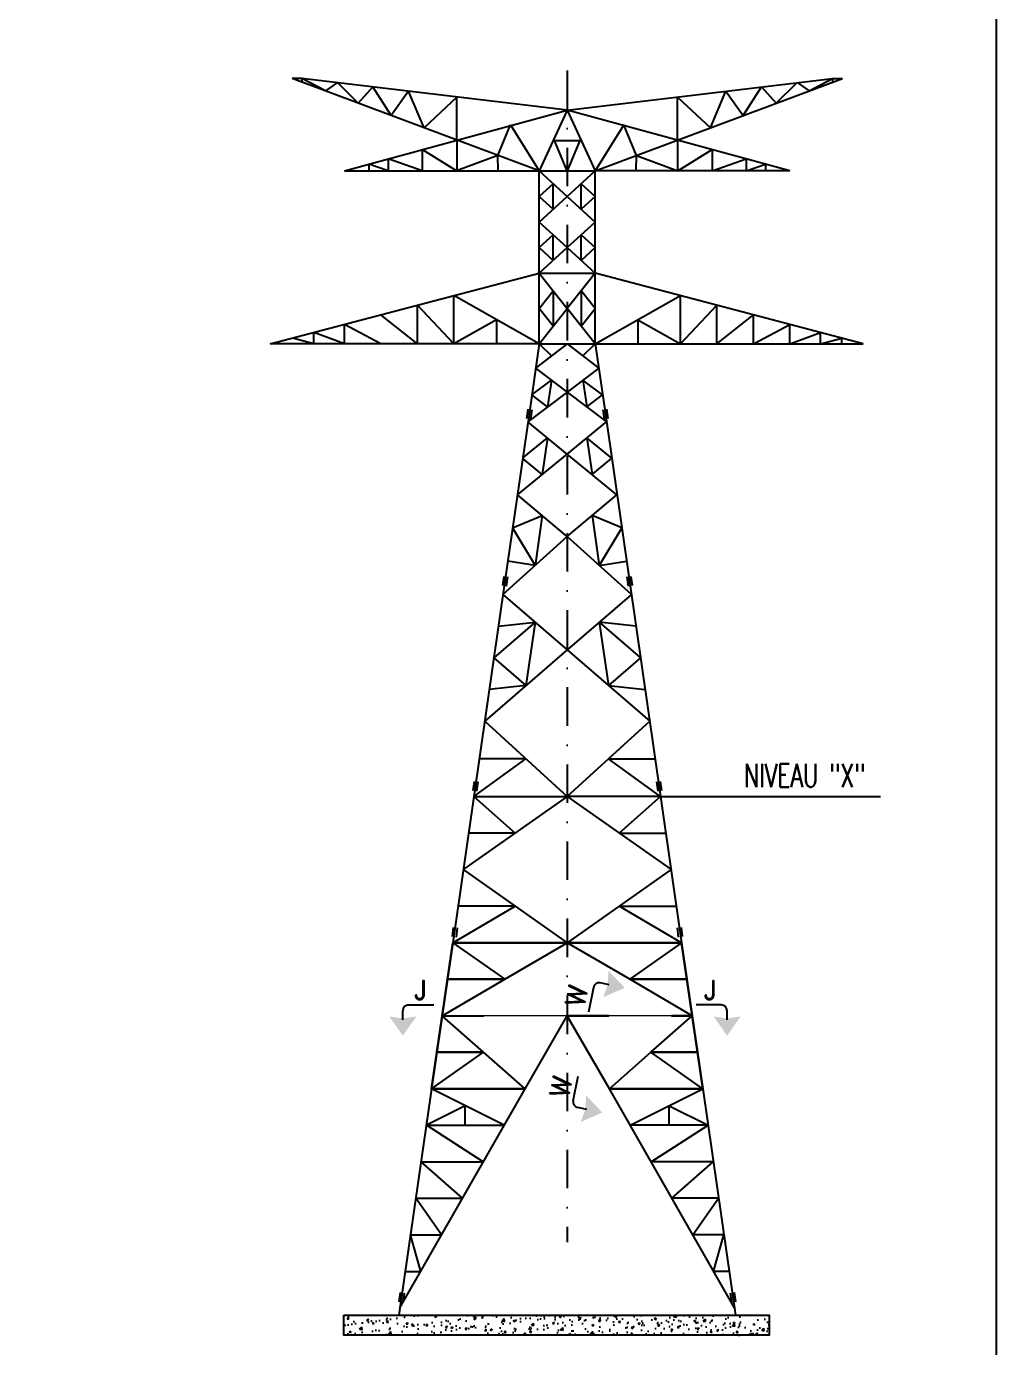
# Model space of a CAD drawing. Extents: x 142141 to 158361, y -163675 to -152190.
# Drawn here: x 155843 to 158361, y -160295 to -156865 of the extents above; entities that cross this region are included whole.
import ezdxf
from ezdxf.enums import TextEntityAlignment as Align

# ---------------------------------------------------------------- set-up
doc = ezdxf.new("R2010")
doc.units = 0
doc.header["$LTSCALE"] = 200
doc.header["$MEASUREMENT"] = 0
doc.linetypes.add('DASHDOT', pattern=[1, 0.5, -0.25, 0, -0.25])
doc.layers.get('0').update_dxf_attribs({"linetype": 'CONTINUOUS'})
for name, color, linetype in [('LS', 7, 'CONTINUOUS'), ('LSP', 3, 'CONTINUOUS'), ('MZ', 6, 'DASHDOT')]:
    doc.layers.add(name, color=color, linetype=linetype)
doc.styles.add('RD', font='ROMAND8.SHX', dxfattribs={"width": 0.7})
doc.styles.add('RS', font='ROMANS8.shx', dxfattribs={"width": 0.7})

msp = doc.modelspace()

# ---------------------------------------------------------------- hatches: boundary and pattern name
at = {"layer": 'LS'}
h = msp.add_hatch(dxfattribs=at)
h.set_pattern_fill('AR-CONC', color=3, scale=7.110105, style=0)
h.set_pattern_definition([(50, (134572.905, -164705.94), (50.997955, -4.46174), [5.33258, -58.65837]), (355, (134572.905, -164705.94), (-9.86537, 53.48165), [4.26606, -46.9267]), (100.4514, (134577.155, -164706.31), (41.13263, 49.01988), [4.532, -49.85194]), (46.1842, (134572.905, -164691.72), (75.88196, -11.76858), [7.99887, -87.98755]), (96.6356, (134579.23, -164692.7), (66.4555, 69.2608), [6.798, -74.7779]), (351.1842, (134572.905, -164691.72), (66.45545, 69.26086), [6.3991, -70.39004]), (21, (134580.015, -164695.274), (42.44072, -28.62663), [5.33258, -58.65837]), (326, (134580.015, -164695.274), (17.29998, 51.55893), [4.26606, -46.9267]), (71.4514, (134583.55, -164697.66), (59.74071, 22.93226), [4.532, -49.85194]), (37.5, (134572.905, -164705.94), (0.864579, 23.669104), [0, -46.357888, 0, -47.637706, 0, -47.10445]), (7.5, (134572.905, -164705.94), (18.704522, 28.043089), [0, -27.160603, 0, -45.291372, 0, -17.953016]), (327.5, (134557.05, -164705.94), (37.955338, -1.603675), [0, -17.775264, 0, -55.458822, 0, -73.58959]), (317.5, (134549.94, -164705.94), (41.46515, 7.11757), [0, -23.107843, 0, -36.830346, 0, -52.259275])])
h.paths.add_polyline_path([(157771.085, -160210.743), (156667.216, -160210.743), (156667.216, -160262.569), (157771.085, -160262.569)])

# ---------------------------------------------------------------- linework, layer by layer
at = {"color": 6, "ltscale": 0.01}
for p, q in [((156557.641, -157000.183), (156532.361, -157000.183)), ((157173.841, -157240.343), (156532.361, -157000.183)), ((157246.521, -157082.343), (156557.641, -157000.183)), ((156618.896, -157032.581), (156557.641, -157000.183)), ((156557.641, -157000.183), (156557.641, -157009.648)), ((157246.521, -157082.343), (157935.401, -157000.183)), ((157319.201, -157240.343), (157960.681, -157000.183)), ((157874.145, -157032.581), (157935.401, -157000.183)), ((157935.401, -157000.183), (157960.681, -157000.183)), ((157935.401, -157000.183), (157935.401, -157009.648)), ((156650.056, -157011.205), (156618.896, -157032.581)), ((156704.259, -157064.539), (156650.056, -157011.205)), ((156742.471, -157022.227), (156704.259, -157064.539)), ((156789.621, -157096.498), (156742.471, -157022.227)), ((156834.886, -157033.249), (156789.621, -157096.498)), ((156874.984, -157128.456), (156834.886, -157033.249)), ((157618.058, -157128.456), (157658.155, -157033.249)), ((157658.155, -157033.249), (157703.42, -157096.498)), ((157703.42, -157096.498), (157750.57, -157022.227)), ((157750.57, -157022.227), (157788.783, -157064.539)), ((157788.783, -157064.539), (157842.986, -157011.205)), ((157842.986, -157011.205), (157874.145, -157032.581)), ((156960.346, -157048.639), (156874.984, -157128.456)), ((156960.346, -157160.414), (156960.346, -157048.342)), ((157532.695, -157160.414), (157532.695, -157048.342)), ((157532.695, -157048.639), (157618.058, -157128.456)), ((156668.241, -157240.343), (157246.521, -157082.343)), ((157246.521, -157082.343), (157173.841, -157240.343)), ((157824.801, -157240.343), (157246.521, -157082.343)), ((157246.521, -157082.343), (157319.201, -157240.343)), ((157066.507, -157200.159), (157099.687, -157121.159)), ((157099.687, -157121.159), (157173.841, -157240.343)), ((157393.354, -157121.159), (157319.201, -157240.343)), ((157426.534, -157200.159), (157393.354, -157121.159)), ((156960.346, -157159.651), (156960.346, -157240.343)), ((157246.521, -157240.343), (157213.341, -157161.343)), ((157213.341, -157161.343), (157279.701, -157161.343)), ((157279.701, -157161.343), (157246.521, -157240.343)), ((157532.695, -157159.651), (157532.695, -157240.343)), ((156870.481, -157240.343), (156782.001, -157208.918)), ((156782.001, -157208.918), (156782.001, -157240.343)), ((156959.173, -157240.343), (156870.481, -157184.476)), ((156870.481, -157184.476), (156870.481, -157240.343)), ((157066.927, -157200.317), (156959.173, -157240.343)), ((157067.093, -157240.343), (157066.927, -157200.317)), ((157067.093, -157240.343), (157066.927, -157200.317)), ((157425.948, -157240.343), (157426.114, -157200.317)), ((157426.114, -157200.317), (157533.868, -157240.343)), ((157533.868, -157240.343), (157622.561, -157184.476)), ((157622.561, -157184.476), (157622.561, -157240.343)), ((157622.561, -157240.343), (157711.041, -157208.918)), ((157711.041, -157208.918), (157711.041, -157240.343)), ((156668.241, -157240.343), (157173.841, -157240.343)), ((156731.441, -157222.885), (156731.441, -157240.343)), ((156782.001, -157240.343), (156731.441, -157222.885)), ((157173.841, -157689.063), (157173.841, -157240.343)), ((157173.841, -157240.343), (157319.201, -157240.343)), ((157173.841, -157240.343), (157319.201, -157373.063)), ((157173.841, -157373.063), (157319.201, -157240.343)), ((157173.841, -157240.343), (157319.201, -157240.343)), ((157319.201, -157689.063), (157319.201, -157240.343)), ((157824.801, -157240.343), (157319.201, -157240.343)), ((157711.041, -157240.343), (157761.601, -157222.885)), ((157761.601, -157222.885), (157761.601, -157240.343)), ((157210.181, -157273.523), (157173.841, -157306.703)), ((157210.181, -157273.523), (157173.841, -157306.703)), ((157210.181, -157339.883), (157210.181, -157273.523)), ((157210.181, -157339.883), (157210.181, -157273.523)), ((157282.861, -157273.523), (157319.201, -157306.703)), ((157282.861, -157339.883), (157282.861, -157273.523)), ((157282.861, -157273.523), (157319.201, -157306.703)), ((157282.861, -157339.883), (157282.861, -157273.523)), ((157173.841, -157373.063), (157246.521, -157306.703)), ((157173.841, -157306.703), (157210.181, -157339.883)), ((157319.201, -157373.063), (157246.521, -157306.703)), ((157319.201, -157306.703), (157282.861, -157339.883)), ((157246.521, -157439.423), (157173.841, -157373.063)), ((157246.521, -157439.423), (157319.201, -157373.063)), ((157210.181, -157406.243), (157173.841, -157439.423)), ((157210.181, -157472.603), (157210.181, -157406.243)), ((157282.861, -157406.243), (157319.201, -157439.423)), ((157282.861, -157472.603), (157282.861, -157406.243)), ((157246.521, -157439.423), (157173.841, -157505.783)), ((157173.841, -157439.423), (157210.181, -157472.603)), ((157246.521, -157439.423), (157319.201, -157505.783)), ((157319.201, -157439.423), (157282.861, -157472.603)), ((156475.481, -157689.063), (157173.841, -157505.783)), ((157169.891, -157505.783), (157319.201, -157505.783)), ((157173.841, -157505.783), (157246.521, -157597.423)), ((157319.201, -157505.783), (157246.521, -157597.423)), ((158014.401, -157689.063), (157319.201, -157505.783)), ((157173.841, -157597.423), (157210.181, -157551.603)), ((157210.181, -157551.603), (157210.181, -157643.243)), ((157319.201, -157597.423), (157282.861, -157551.603)), ((157282.861, -157551.603), (157282.861, -157643.243)), ((156857.841, -157689.063), (156857.841, -157589.092)), ((156952.641, -157689.063), (156857.841, -157589.092)), ((156952.641, -157689.063), (156952.641, -157564.1)), ((157173.841, -157689.063), (156952.641, -157564.1)), ((157319.201, -157689.063), (157540.401, -157564.1)), ((157540.401, -157689.063), (157540.401, -157564.1)), ((157540.401, -157689.063), (157635.201, -157589.092)), ((157635.201, -157689.063), (157635.201, -157589.092)), ((156857.841, -157689.063), (156763.041, -157614.085)), ((157173.841, -157689.063), (157246.521, -157597.423)), ((157210.181, -157643.243), (157173.841, -157597.423)), ((157319.201, -157689.063), (157246.521, -157597.423)), ((157282.861, -157643.243), (157319.201, -157597.423)), ((157635.201, -157689.063), (157730.001, -157614.085)), ((157730.001, -157689.063), (157730.001, -157614.085)), ((156589.241, -157689.063), (156589.241, -157659.905)), ((156668.241, -157689.063), (156589.241, -157659.905)), ((156668.241, -157689.063), (156668.241, -157639.078)), ((156763.041, -157689.063), (156668.241, -157639.078)), ((157063.241, -157626.582), (156952.641, -157689.063)), ((157063.241, -157626.582), (157063.241, -157689.063)), ((157429.801, -157626.582), (157540.401, -157689.063)), ((157429.801, -157626.582), (157429.801, -157689.063)), ((157730.001, -157689.063), (157824.801, -157639.078)), ((157824.801, -157689.063), (157824.801, -157639.078)), ((157824.801, -157689.063), (157903.801, -157659.905)), ((157903.801, -157689.063), (157903.801, -157659.905)), ((157173.841, -157689.063), (156475.481, -157689.063)), ((156589.241, -157689.063), (156533.941, -157674.484)), ((157173.841, -157689.063), (157147.476, -157871.71)), ((157246.521, -157689.063), (157164.718, -157752.263)), ((157173.841, -157689.063), (157205.619, -157720.663)), ((157173.841, -157689.063), (157319.201, -157689.063)), ((157246.521, -157689.063), (157328.323, -157752.263)), ((157319.201, -157689.063), (157287.422, -157720.663)), ((157319.201, -157689.063), (157345.565, -157871.71)), ((157319.201, -157689.063), (158014.401, -157689.063)), ((157903.801, -157689.063), (157959.101, -157674.484)), ((157959.101, -157689.063), (157959.101, -157674.484)), ((157164.718, -157752.263), (157246.521, -157814.66)), ((157328.323, -157752.263), (157246.521, -157814.66)), ((157154.683, -157821.783), (157205.619, -157783.462)), ((157205.619, -157783.462), (157195.584, -157852.982)), ((157338.358, -157821.783), (157287.422, -157783.462)), ((157287.422, -157783.462), (157297.457, -157852.982)), ((157246.521, -157814.66), (157144.648, -157891.303)), ((157195.584, -157852.982), (157154.683, -157821.783)), ((157246.521, -157814.66), (157348.393, -157891.303)), ((157297.457, -157852.982), (157338.358, -157821.783)), ((157144.368, -157859.08), (157140.923, -157882.945)), ((157154.376, -157860.525), (157150.932, -157884.389)), ((157338.665, -157860.525), (157342.109, -157884.389)), ((157348.673, -157859.08), (157352.118, -157882.945)), ((157084.846, -158305.604), (157004.16, -158864.583)), ((157079.857, -158340.168), (157246.521, -158484.016)), ((157413.184, -158340.168), (157246.521, -158484.016)), ((157163.189, -158412.092), (157056.138, -158504.488)), ((157067.997, -158422.328), (157163.189, -158412.092)), ((157163.189, -158412.092), (157139.47, -158576.412)), ((157425.044, -158422.328), (157329.852, -158412.092)), ((157329.852, -158412.092), (157436.903, -158504.488)), ((157329.852, -158412.092), (157353.571, -158576.412)), ((157246.521, -158484.016), (157032.419, -158668.808)), ((157056.138, -158504.488), (157139.47, -158576.412)), ((157246.521, -158484.016), (157460.622, -158668.808)), ((157436.903, -158504.488), (157353.571, -158576.412)), ((157139.47, -158576.412), (157044.279, -158586.648)), ((157353.571, -158576.412), (157448.763, -158586.648)), ((157032.419, -158668.808), (157246.521, -158864.583)), ((157460.622, -158668.808), (157246.521, -158864.583)), ((157004.16, -158864.583), (157139.47, -158766.696)), ((157139.47, -158766.696), (157018.29, -158766.696)), ((157488.881, -158864.583), (157353.571, -158766.696)), ((157353.571, -158766.696), (157474.752, -158766.696)), ((157004.929, -158825.092), (157001.484, -158848.956)), ((157004.929, -158825.092), (157001.484, -158848.956)), ((157004.929, -158825.092), (157001.484, -158848.956)), ((157488.112, -158825.092), (157491.557, -158848.956)), ((157488.112, -158825.092), (157491.557, -158848.956)), ((157488.112, -158825.092), (157491.557, -158848.956)), ((157014.937, -158826.537), (157011.492, -158850.401)), ((157014.937, -158826.537), (157011.492, -158850.401)), ((157014.937, -158826.537), (157011.492, -158850.401)), ((157478.104, -158826.537), (157481.549, -158850.401)), ((157478.104, -158826.537), (157481.549, -158850.401)), ((157478.104, -158826.537), (157481.549, -158850.401)), ((157004.16, -158864.583), (156949.424, -159243.783)), ((157246.521, -158864.583), (156976.792, -159054.183)), ((157004.16, -158864.583), (157246.521, -158864.583)), ((157004.16, -158864.583), (157246.521, -158864.583)), ((157004.16, -158864.583), (157246.521, -158864.583)), ((157004.16, -158864.583), (157111.656, -158959.383)), ((157488.881, -158864.583), (157246.521, -158864.583)), ((157488.881, -158864.583), (157246.521, -158864.583)), ((157488.881, -158864.583), (157246.521, -158864.583)), ((157246.521, -158864.583), (157516.249, -159054.183)), ((157488.881, -158864.583), (157381.385, -158959.383)), ((157488.881, -158864.583), (157543.617, -159243.783)), ((157111.656, -158959.383), (156990.476, -158959.383)), ((157381.385, -158959.383), (157502.565, -158959.383)), ((156976.792, -159054.183), (157246.521, -159243.783)), ((157516.249, -159054.183), (157246.521, -159243.783)), ((156949.424, -159243.783), (157111.656, -159148.983)), ((157111.656, -159148.983), (156963.108, -159148.983)), ((157543.617, -159243.783), (157381.385, -159148.983)), ((157381.385, -159148.983), (157529.933, -159148.983)), ((156950.632, -159204.055), (156948.081, -159228.031)), ((156960.687, -159205.125), (156958.136, -159229.101)), ((157532.354, -159205.125), (157534.905, -159229.101)), ((157542.41, -159204.055), (157544.96, -159228.031)), ((156949.417, -159243.783), (156935.766, -159338.583)), ((156949.417, -159243.783), (156935.766, -159338.583)), ((156935.766, -159338.583), (156949.417, -159243.783)), ((156935.766, -159338.583), (156949.417, -159243.783)), ((156949.417, -159243.783), (156935.766, -159338.583)), ((156949.417, -159243.783), (156935.766, -159338.583)), ((156949.417, -159243.783), (156949.417, -159243.783)), ((156949.417, -159243.783), (156949.417, -159243.783)), ((157246.521, -159243.783), (156949.417, -159243.783)), ((156949.417, -159243.783), (157246.521, -159243.783)), ((156949.417, -159243.783), (157084.286, -159338.583)), ((156949.417, -159243.783), (157084.286, -159338.583)), ((156949.424, -159243.783), (157246.521, -159243.783)), ((157084.286, -159338.583), (157246.521, -159243.783)), ((157084.286, -159338.583), (157246.521, -159243.783)), ((157543.617, -159243.783), (157246.521, -159243.783)), ((157543.624, -159243.783), (157246.521, -159243.783)), ((157246.521, -159243.783), (157543.624, -159243.783)), ((157408.755, -159338.583), (157246.521, -159243.783)), ((157408.755, -159338.583), (157246.521, -159243.783)), ((157543.624, -159243.783), (157408.755, -159338.583)), ((157543.624, -159243.783), (157408.755, -159338.583)), ((157543.624, -159243.783), (157543.624, -159243.783)), ((157543.624, -159243.783), (157543.624, -159243.783)), ((157543.624, -159243.783), (157543.624, -159243.783)), ((157543.624, -159243.783), (157543.624, -159243.783)), ((157543.624, -159243.783), (157557.275, -159338.583)), ((157543.624, -159243.783), (157557.275, -159338.583)), ((157557.275, -159338.583), (157543.624, -159243.783)), ((157557.275, -159338.583), (157543.624, -159243.783)), ((157543.624, -159243.783), (157557.275, -159338.583)), ((157543.624, -159243.783), (157557.275, -159338.583)), ((156935.766, -159338.583), (156922.052, -159433.383)), ((156935.766, -159338.583), (156922.052, -159433.383)), ((156922.052, -159433.383), (157084.286, -159338.583)), ((156922.052, -159433.383), (157084.286, -159338.583)), ((156922.052, -159433.383), (156935.766, -159338.583)), ((156922.052, -159433.383), (156935.766, -159338.583)), ((156935.766, -159338.583), (156935.766, -159338.583)), ((156935.766, -159338.583), (156935.766, -159338.583)), ((157084.286, -159338.583), (156935.766, -159338.583)), ((156935.766, -159338.583), (157084.286, -159338.583)), ((157570.989, -159433.383), (157408.755, -159338.583)), ((157570.989, -159433.383), (157408.755, -159338.583)), ((157557.275, -159338.583), (157408.755, -159338.583)), ((157408.755, -159338.583), (157557.275, -159338.583)), ((157557.275, -159338.583), (157570.989, -159433.383)), ((157557.275, -159338.583), (157570.989, -159433.383)), ((157570.989, -159433.383), (157557.275, -159338.583)), ((157570.989, -159433.383), (157557.275, -159338.583)), ((157557.275, -159338.583), (157557.275, -159338.583)), ((157557.275, -159338.583), (157557.275, -159338.583)), ((156922.052, -159433.383), (156894.686, -159622.983)), ((156922.052, -159433.383), (156894.686, -159622.983)), ((156922.052, -159433.383), (156908.401, -159528.183)), ((156922.052, -159433.383), (156908.401, -159528.183)), ((156908.401, -159528.183), (156922.052, -159433.383)), ((156908.401, -159528.183), (156922.052, -159433.383)), ((157029.555, -159528.183), (156922.052, -159433.383)), ((157029.555, -159528.183), (156922.052, -159433.383)), ((157137.058, -159622.983), (157246.521, -159433.383)), ((157137.058, -159622.983), (157246.521, -159433.383)), ((157355.983, -159622.983), (157246.521, -159433.383)), ((157355.983, -159622.983), (157246.521, -159433.383)), ((157463.486, -159528.183), (157570.989, -159433.383)), ((157463.486, -159528.183), (157570.989, -159433.383)), ((157570.989, -159433.383), (157584.641, -159528.183)), ((157570.989, -159433.383), (157584.641, -159528.183)), ((157584.641, -159528.183), (157570.989, -159433.383)), ((157584.641, -159528.183), (157570.989, -159433.383)), ((157570.989, -159433.383), (157598.355, -159622.983)), ((157570.989, -159433.383), (157598.355, -159622.983)), ((156908.401, -159528.183), (156894.686, -159622.983)), ((156894.686, -159622.983), (156908.401, -159528.183)), ((156894.686, -159622.983), (156908.401, -159528.183)), ((156894.686, -159622.983), (156908.401, -159528.183)), ((156894.686, -159622.983), (156908.401, -159528.183)), ((156894.686, -159622.983), (157029.555, -159528.183)), ((156894.686, -159622.983), (157029.555, -159528.183)), ((157029.55, -159528.183), (156908.37, -159528.183)), ((157029.55, -159528.183), (156908.37, -159528.183)), ((157029.555, -159528.183), (156908.401, -159528.183)), ((156908.401, -159528.183), (157029.555, -159528.183)), ((156908.401, -159528.183), (156908.401, -159528.183)), ((156908.401, -159528.183), (156908.401, -159528.183)), ((157137.058, -159622.983), (157029.555, -159528.183)), ((157137.058, -159622.983), (157029.555, -159528.183)), ((157355.983, -159622.983), (157463.486, -159528.183)), ((157355.983, -159622.983), (157463.486, -159528.183)), ((157584.641, -159528.183), (157463.486, -159528.183)), ((157463.486, -159528.183), (157584.641, -159528.183)), ((157598.355, -159622.983), (157463.486, -159528.183)), ((157598.355, -159622.983), (157463.486, -159528.183)), ((157584.641, -159528.183), (157598.355, -159622.983)), ((157598.355, -159622.983), (157584.641, -159528.183)), ((157598.355, -159622.983), (157584.641, -159528.183)), ((157584.641, -159528.183), (157584.641, -159528.183)), ((157584.641, -159528.183), (157584.641, -159528.183)), ((157598.355, -159622.983), (157584.641, -159528.183)), ((157598.355, -159622.983), (157584.641, -159528.183)), ((157015.841, -159622.983), (156894.686, -159622.983)), ((157015.841, -159622.983), (156894.686, -159622.983)), ((156894.686, -159622.983), (157015.841, -159622.983)), ((156894.686, -159622.983), (157015.841, -159622.983)), ((157015.841, -159622.983), (156894.686, -159622.983)), ((156894.686, -159622.983), (157015.841, -159622.983)), ((156894.686, -159622.983), (157015.841, -159622.983)), ((157015.841, -159622.983), (156894.686, -159622.983)), ((156894.686, -159622.983), (156894.686, -159622.983)), ((156894.686, -159622.983), (156894.686, -159622.983)), ((156894.686, -159622.983), (156894.686, -159622.983)), ((156894.686, -159622.983), (156894.686, -159622.983)), ((156894.686, -159622.983), (156894.686, -159622.983)), ((156894.686, -159622.983), (156894.686, -159622.983)), ((157137.058, -159622.983), (157015.841, -159622.983)), ((157137.058, -159622.983), (157015.841, -159622.983)), ((157015.841, -159622.983), (157015.841, -159622.983)), ((157015.841, -159622.983), (157015.841, -159622.983)), ((157015.841, -159622.983), (157137.058, -159622.983)), ((157137.058, -159622.983), (157015.841, -159622.983)), ((157598.344, -159622.983), (157355.983, -159622.983)), ((157355.983, -159622.983), (157477.201, -159622.983)), ((157355.983, -159622.983), (157477.201, -159622.983)), ((157355.983, -159622.983), (157477.201, -159622.983)), ((157477.201, -159622.983), (157355.983, -159622.983)), ((157477.201, -159622.983), (157598.355, -159622.983)), ((157477.201, -159622.983), (157598.355, -159622.983)), ((157598.355, -159622.983), (157477.201, -159622.983)), ((157598.355, -159622.983), (157477.201, -159622.983)), ((157477.201, -159622.983), (157477.201, -159622.983)), ((157477.201, -159622.983), (157477.201, -159622.983)), ((157598.355, -159622.983), (157477.201, -159622.983)), ((157477.201, -159622.983), (157598.355, -159622.983)), ((157477.201, -159622.983), (157598.355, -159622.983)), ((157598.355, -159622.983), (157477.201, -159622.983))]:
    msp.add_line(p, q, dxfattribs=at)
at = {"color": 6}
for p in [(157004.16, -158864.583), (157488.881, -158864.583)]:
    msp.add_line(p, (157246.521, -158864.583), dxfattribs=at)
at = {"color": 3, "ltscale": 0.01}
for p, q in [((156922.052, -159433.383), (157030.187, -159433.383)), ((156922.052, -159433.383), (157030.187, -159433.383)), ((156922.052, -159433.383), (156976.151, -159433.383)), ((156922.052, -159433.383), (156976.151, -159433.383)), ((156922.052, -159433.383), (157030.187, -159433.383)), ((156922.052, -159433.383), (157030.187, -159433.383)), ((156922.052, -159433.383), (156976.151, -159433.383)), ((156922.052, -159433.383), (156976.151, -159433.383)), ((156922.052, -159433.383), (156976.151, -159433.383)), ((156922.052, -159433.383), (156922.052, -159433.383)), ((156922.052, -159433.383), (156922.052, -159433.383)), ((156922.052, -159433.383), (156922.052, -159433.383)), ((156922.052, -159433.383), (156922.052, -159433.383)), ((156976.151, -159433.383), (157030.187, -159433.383)), ((156976.151, -159433.383), (157030.187, -159433.383)), ((156976.151, -159433.383), (156976.151, -159433.383)), ((156976.151, -159433.383), (156976.151, -159433.383)), ((157354.656, -159433.383), (157246.521, -159433.383)), ((157354.656, -159433.383), (157246.521, -159433.383)), ((157246.521, -159433.383), (157354.656, -159433.383)), ((157246.521, -159433.383), (157354.656, -159433.383)), ((157246.521, -159433.383), (157246.521, -159433.383)), ((157246.521, -159433.383), (157246.521, -159433.383)), ((157570.989, -159433.383), (157516.89, -159433.383)), ((157570.989, -159433.383), (157516.89, -159433.383)), ((157570.989, -159433.383), (157516.89, -159433.383)), ((157570.989, -159433.383), (157516.89, -159433.383)), ((157516.89, -159433.383), (157516.89, -159433.383)), ((157516.89, -159433.383), (157516.89, -159433.383)), ((157516.89, -159433.383), (157570.989, -159433.383))]:
    msp.add_line(p, q, dxfattribs=at)
at = {"color": 6, "ltscale": 0.01}
for points in [[(157147.476, -157871.71), (157084.846, -158305.604)], [(157246.521, -157975.441), (157144.648, -157891.303)], [(157246.521, -157975.441), (157348.393, -157891.303)], [(157345.565, -157871.71), (157408.195, -158305.604)], [(157130.964, -157986.103), (157195.584, -157933.372)], [(157195.584, -157933.372), (157181.9, -158028.172)], [(157362.077, -157986.103), (157297.457, -157933.372)], [(157297.457, -157933.372), (157311.141, -158028.172)], [(157117.28, -158080.903), (157246.521, -157975.441)], [(157181.9, -158028.172), (157130.964, -157986.103)], [(157375.761, -158080.903), (157246.521, -157975.441)], [(157311.141, -158028.172), (157362.077, -157986.103)], [(157246.521, -158189.212), (157117.28, -158080.903)], [(157246.521, -158189.212), (157375.761, -158080.903)], [(157104.806, -158167.325), (157181.9, -158135.058)], [(157181.9, -158135.058), (157163.189, -158264.69)], [(157388.235, -158167.325), (157311.141, -158135.058)], [(157311.141, -158135.058), (157329.852, -158264.69)], [(157104.806, -158167.325), (157163.189, -158264.69)], [(157388.235, -158167.325), (157329.852, -158264.69)], [(157079.857, -158340.168), (157246.521, -158189.212)], [(157413.184, -158340.168), (157246.521, -158189.212)], [(157163.189, -158264.69), (157092.331, -158253.746)], [(157329.852, -158264.69), (157400.71, -158253.746)], [(157081.738, -158292.974), (157078.293, -158316.838)], [(157091.746, -158294.419), (157088.301, -158318.283)], [(157401.295, -158294.419), (157404.74, -158318.283)], [(157408.195, -158305.604), (157488.881, -158864.583)], [(157411.304, -158292.974), (157414.748, -158316.838)]]:
    msp.add_lwpolyline(points, dxfattribs=at)
at = {"color": 3, "ltscale": 0.01, "const_width": 4}
for points in [[(157084.286, -159433.383), (156922.052, -159433.383)], [(156922.052, -159433.383), (157084.286, -159433.383)], [(157030.187, -159433.383), (157084.286, -159433.383)], [(157030.187, -159433.383), (157084.286, -159433.383)], [(157030.187, -159433.383), (157138.385, -159433.383)], [(157030.187, -159433.383), (157138.385, -159433.383)], [(157246.521, -159433.383), (157084.286, -159433.383)], [(157084.286, -159433.383), (157246.521, -159433.383)], [(157084.286, -159433.383), (157138.385, -159433.383)], [(157084.286, -159433.383), (157138.385, -159433.383)], [(157138.385, -159433.383), (157246.521, -159433.383)], [(157138.385, -159433.383), (157246.521, -159433.383)], [(157138.385, -159433.383), (157246.521, -159433.383)], [(157138.385, -159433.383), (157246.521, -159433.383)], [(157408.755, -159433.383), (157246.521, -159433.383)], [(157246.521, -159433.383), (157408.755, -159433.383)], [(157408.755, -159433.383), (157354.656, -159433.383)], [(157408.755, -159433.383), (157354.656, -159433.383)], [(157462.854, -159433.383), (157354.656, -159433.383)], [(157462.854, -159433.383), (157354.656, -159433.383)], [(157570.989, -159433.383), (157408.755, -159433.383)], [(157408.755, -159433.383), (157570.989, -159433.383)], [(157462.854, -159433.383), (157408.755, -159433.383)], [(157462.854, -159433.383), (157408.755, -159433.383)], [(157462.854, -159433.383), (157570.989, -159433.383)], [(157570.989, -159433.383), (157462.854, -159433.383)], [(157516.89, -159433.383), (157462.854, -159433.383)], [(157516.89, -159433.383), (157462.854, -159433.383)], [(157570.989, -159433.383), (157462.854, -159433.383)], [(157570.989, -159433.383), (157462.854, -159433.383)]]:
    msp.add_lwpolyline(points, dxfattribs=at)
at = {"color": 6}
for points in [[(156894.686, -159622.983), (156809.846, -160210.743)], [(156812.583, -160191.783), (157137.047, -159622.983)], [(157082.97, -159717.783), (156894.686, -159622.983)], [(157680.447, -160191.783), (157355.983, -159622.983)], [(157410.06, -159717.783), (157598.344, -159622.983)], [(157598.355, -159622.983), (157683.195, -160210.743)], [(156981.986, -159666.938), (156881.002, -159717.783)], [(156981.986, -159717.783), (156981.986, -159666.938)], [(157511.044, -159717.783), (157511.044, -159666.938)], [(157511.044, -159666.938), (157612.028, -159717.783)], [(157028.892, -159812.583), (156881.002, -159717.783)], [(156881.002, -159717.783), (157082.97, -159717.783)], [(157612.028, -159717.783), (157410.06, -159717.783)], [(157464.138, -159812.583), (157612.028, -159717.783)], [(156974.815, -159907.383), (156867.318, -159812.583)], [(156867.318, -159812.583), (157028.892, -159812.583)], [(157625.712, -159812.583), (157464.138, -159812.583)], [(157518.215, -159907.383), (157625.712, -159812.583)], [(156920.737, -160002.183), (156853.634, -159907.383)], [(156853.634, -159907.383), (156974.815, -159907.383)], [(157639.395, -159907.383), (157518.215, -159907.383)], [(157572.293, -160002.183), (157639.395, -159907.383)], [(156866.66, -160096.983), (156839.95, -160002.183)], [(156839.95, -160002.183), (156920.737, -160002.183)], [(157653.079, -160002.183), (157572.293, -160002.183)], [(157626.37, -160096.983), (157653.079, -160002.183)], [(156826.267, -160096.983), (156866.66, -160096.983)], [(157666.763, -160096.983), (157626.37, -160096.983)], [(156813.383, -160152.076), (156809.938, -160175.94)], [(156823.391, -160153.521), (156819.946, -160177.385)], [(157669.639, -160153.521), (157673.083, -160177.385)], [(157679.647, -160152.076), (157683.092, -160175.94)]]:
    msp.add_lwpolyline(points, dxfattribs=at)
at = {"layer": 'LS', "color": 6}
msp.add_line((157488.881, -158864.583), (158059.519, -158864.583), dxfattribs=at)
at = {"layer": 'LS', "color": 8}
msp.add_lwpolyline([(142140.931, -152195.489), (142140.931, -163675.489), (154860.931, -163675.489), (154860.931, -162075.489), (158360.931, -162075.489), (158360.931, -152195.489), (142140.931, -152195.489)], close=True, dxfattribs=at)
at = {"layer": 'LS', "color": 3}
msp.add_lwpolyline([(156667.216, -160210.743), (157771.085, -160210.743), (157771.085, -160262.569), (156667.216, -160262.569)], close=True, dxfattribs=at)
at = {"layer": 'LSP'}
for p, q in [((157314.562, -159360.046), (157301.805, -159423.782)), ((157355.818, -159353.006), (157332.215, -159348.282)), ((156835.067, -159405.371), (156900.067, -159405.371)), ((157646.492, -159405.371), (157581.492, -159405.371)), ((156820.067, -159444.443), (156820.067, -159420.371)), ((157661.492, -159444.443), (157661.492, -159420.371)), ((157262.279, -159654.302), (157275.037, -159590.566)), ((157297.647, -159676.679), (157274.044, -159671.954))]:
    msp.add_line(p, q, dxfattribs=at)
for centre, start, end in [((157329.271, -159362.99), 78.681161, 168.681161), ((156835.067, -159420.371), 90, 180), ((157646.492, -159420.371), 0, 90), ((157276.988, -159657.246), 168.681161, 258.681161)]:
    msp.add_arc(centre, 15, start, end, dxfattribs=at)
for points in [[(157395.951, -159361.039), (157353.792, -159316.907), (157351.826, -159352.207)], [(157395.951, -159361.039), (157340.054, -159385.545), (157351.826, -159352.207)], [(156820.067, -159485.371), (156785.067, -159435.371), (156820.067, -159440.371)], [(156820.067, -159485.371), (156855.067, -159435.371), (156820.067, -159440.371)], [(157661.492, -159485.371), (157626.492, -159435.371), (157661.492, -159440.371)], [(157661.492, -159485.371), (157696.492, -159435.371), (157661.492, -159440.371)], [(157337.779, -159684.712), (157295.621, -159640.579), (157293.655, -159675.88)], [(157337.779, -159684.712), (157281.882, -159709.218), (157293.655, -159675.88)]]:
    msp.add_solid(points, dxfattribs=at)
at = {"layer": 'MZ'}
msp.add_line((157246.521, -156980.066), (157246.521, -160021.143), dxfattribs=at)

# ---------------------------------------------------------------- texts
at = {"color": 7, "style": 'RS', "width": 0.7}
msp.add_text('NIVEAU "X"', height=60, dxfattribs=at).set_placement((157705.762, -158839.766))
at = {"layer": 'LS', "color": 3, "style": 'RD'}
for p in [(156864.704, -159367.231), (157616.855, -159367.231)]:
    msp.add_text('J', height=50, dxfattribs=at).set_placement(p, align=Align.MIDDLE)
for p in [(157271.347, -159381.621), (157230.698, -159617.756)]:
    msp.add_text('W', height=50, rotation=78.681161, dxfattribs=at).set_placement(p, align=Align.MIDDLE)

doc.saveas('drawing.dxf')
